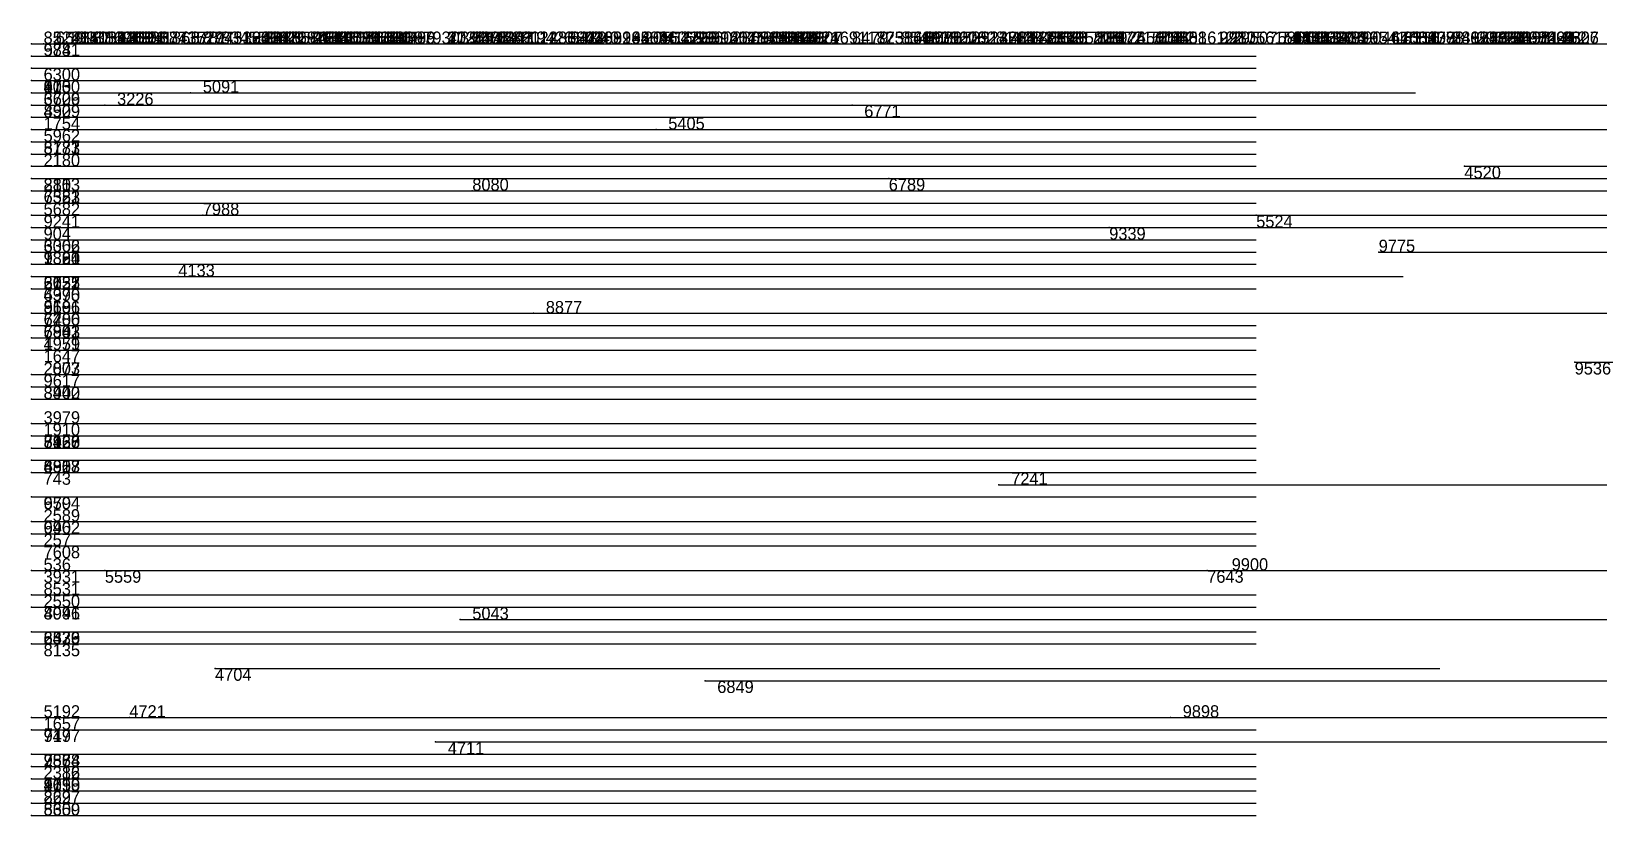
# Model space of a CAD drawing. Extents: x 0 to 1.1, y 0 to 1.
# Drawn here: x 0 to 0.128, y 0.937 to 1.001 of the extents above; entities that cross this region are included whole.
import ezdxf

# ---------------------------------------------------------------- set-up
doc = ezdxf.new("R2010")
doc.units = 0
for name, color, linetype in [('Normals', 1, 'CONTINUOUS'), ('Source_points', 5, 'CONTINUOUS'), ('Text', 3, 'CONTINUOUS')]:
    doc.layers.add(name, color=color, linetype=linetype)

msp = doc.modelspace()

# ---------------------------------------------------------------- linework, layer by layer
at = {"layer": 'Normals', "color": 1}
for p, q in [((0, 1, 0.449), (0.1, 1, 0.449)), ((0, 1, 0.307), (0.1, 1, 0.307)), ((0.001, 1, 0.156), (0.101, 1, 0.156)), ((0.002, 1, 0.71), (0.102, 1, 0.71)), ((0.002, 1, 0.208), (0.102, 1, 0.208)), ((0.004, 1, 0.858), (0.104, 1, 0.858)), ((0.004, 1, 0.057), (0.104, 1, 0.057)), ((0.005, 1, 0.025), (0.105, 1, 0.025)), ((0.005, 1, 0.964), (0.105, 1, 0.964)), ((0.006, 1, 0.867), (0.106, 1, 0.867)), ((0.006, 1, 0.435), (0.106, 1, 0.435)), ((0.007, 1, 0.562), (0.107, 1, 0.562)), ((0.007, 1, 0.449), (0.108, 1, 0.449)), ((0.007, 1, 0.238), (0.107, 1, 0.238)), ((0.007, 1, 0.729), (0.107, 1, 0.729)), ((0.008, 1, 0.125), (0.108, 1, 0.125)), ((0.008, 1, 0.839), (0.108, 1, 0.839)), ((0.009, 1, 0.402), (0.109, 1, 0.402)), ((0.009, 1, 0.37), (0.11, 1, 0.37)), ((0.009, 1, 0.592), (0.109, 1, 0.592)), ((0.011, 1, 0.003), (0.111, 1, 0.003)), ((0.011, 1, 0.952), (0.111, 1, 0.952)), ((0.013, 1, 0.169), (0.113, 1, 0.169)), ((0.013, 1, 0.944), (0.113, 1, 0.944)), ((0.014, 1, 0.327), (0.114, 1, 0.327)), ((0.014, 1, 0.465), (0.114, 1, 0.465)), ((0.015, 1, 0.9), (0.115, 1, 0.9)), ((0.017, 1, 0.077), (0.117, 1, 0.077)), ((0.017, 1, 0.163), (0.117, 1, 0.163)), ((0.017, 1, 0.63), (0.117, 1, 0.63)), ((0.017, 1, 0.886), (0.117, 1, 0.886)), ((0.018, 1, 0.859), (0.119, 1, 0.859)), ((0.018, 1, 0.431), (0.118, 1, 0.431)), ((0.018, 1, 0.932), (0.118, 1, 0.932)), ((0.019, 1, 0.884), (0.119, 1, 0.884)), ((0.019, 1, 0.792), (0.119, 1, 0.792)), ((0.019, 1, 0.651), (0.119, 1, 0.651)), ((0.019, 1, 0.771), (0.119, 1, 0.771)), ((0.02, 1, 0.405), (0.12, 1, 0.405)), ((0.02, 1, 0.164), (0.12, 1, 0.164)), ((0.022, 1, 0.692), (0.122, 1, 0.692)), ((0.022, 1, 0.302), (0.122, 1, 0.302)), ((0.023, 1, 0.606), (0.123, 1, 0.606)), ((0.023, 1, 0.904), (0.123, 1, 0.904)), ((0.023, 1, 0.219), (0.123, 1, 0.219)), ((0.023, 1, 0.613), (0.123, 1, 0.613)), ((0.024, 1, 0.854), (0.124, 1, 0.854)), ((0.024, 1, 0.338), (0.124, 1, 0.338)), ((0.024, 1, 0.416), (0.123, 1, 0.416)), ((0.025, 1, 0.419), (0.125, 1, 0.419)), ((0.026, 1, 0.508), (0.126, 1, 0.508)), ((0.026, 1, 0.417), (0.126, 1, 0.417)), ((0.026, 1, 0.714), (0.126, 1, 0.714)), ((0.027, 1, 0.656), (0.127, 1, 0.656)), ((0.027, 1, 0.618), (0.127, 1, 0.618)), ((0.027, 1, 0.46), (0.127, 1, 0.46)), ((0.027, 1, 0.633), (0.127, 1, 0.633)), ((0.027, 1, 0.565), (0.127, 1, 0.565)), ((0.028, 1, 0.231), (0.128, 1, 0.231)), ((0.028, 1, 0.843), (0.128, 1, 0.843)), ((0.029, 1, 0.389), (0.129, 1, 0.389)), ((0.029, 1, 0.702), (0.129, 1, 0.702)), ((0.029, 1, 0.077), (0.129, 1, 0.077)), ((0.029, 1, 0.791), (0.129, 1, 0.791)), ((0.031, 1, 0.203), (0.131, 1, 0.203)), ((0.033, 1, 0.157), (0.133, 1, 0.157)), ((0.033, 1, 0.349), (0.133, 1, 0.349)), ((0.034, 1, 0.161), (0.134, 1, 0.161)), ((0.034, 1, 0.676), (0.134, 1, 0.676)), ((0.035, 1, 0.885), (0.135, 1, 0.885)), ((0.036, 1, 0.573), (0.136, 1, 0.573)), ((0.036, 1, 0.595), (0.136, 1, 0.595)), ((0.036, 1, 0.248), (0.136, 1, 0.248)), ((0.036, 1, 0.948), (0.137, 1, 0.948)), ((0.037, 1, 0.241), (0.137, 1, 0.241)), ((0.038, 1, 0.749), (0.138, 1, 0.749)), ((0.038, 1, 0.576), (0.138, 1, 0.576)), ((0.038, 1, 0.286), (0.138, 1, 0.286)), ((0.039, 1, 0.246), (0.139, 1, 0.246)), ((0.04, 1, 0.223), (0.14, 1, 0.223)), ((0.042, 1, 0.071), (0.142, 1, 0.071)), ((0.042, 1, 0.383), (0.142, 1, 0.383)), ((0.042, 1, 0.779), (0.142, 1, 0.779)), ((0.043, 1, 0.13), (0.143, 1, 0.13)), ((0.043, 1, 0.494), (0.144, 1, 0.494)), ((0.044, 1, 0.564), (0.144, 1, 0.564)), ((0.045, 1, 0.178), (0.145, 1, 0.178)), ((0.045, 1, 0.529), (0.145, 1, 0.529)), ((0.045, 1, 0.713), (0.145, 1, 0.713)), ((0.045, 1, 0.335), (0.145, 1, 0.335)), ((0.048, 1, 0.517), (0.148, 1, 0.517)), ((0.048, 1, 0.888), (0.148, 1, 0.888)), ((0.049, 1, 0.933), (0.149, 1, 0.933)), ((0.049, 1, 0.857), (0.149, 1, 0.857)), ((0.049, 1, 0.954), (0.149, 1, 0.954)), ((0.05, 1, 0.62), (0.15, 1, 0.62)), ((0.051, 1, 0.095), (0.151, 1, 0.095)), ((0.052, 1, 0.794), (0.152, 1, 0.794)), ((0.052, 1, 0.371), (0.152, 1, 0.371)), ((0.053, 1, 0.515), (0.153, 1, 0.515)), ((0.054, 1, 0.732), (0.154, 1, 0.732)), ((0.055, 1, 0.939), (0.155, 1, 0.939)), ((0.056, 1, 0.501), (0.156, 1, 0.501)), ((0.056, 1, 0.408), (0.156, 1, 0.408)), ((0.057, 1, 0.514), (0.157, 1, 0.514)), ((0.058, 1, 0.817), (0.158, 1, 0.817)), ((0.058, 1, 0.976), (0.158, 1, 0.976)), ((0.059, 1, 0.523), (0.159, 1, 0.523)), ((0.059, 1, 0.529), (0.159, 1, 0.529)), ((0.06, 1, 0.528), (0.16, 1, 0.528)), ((0.06, 1, 0.496), (0.16, 1, 0.496)), ((0.06, 1, 0.705), (0.16, 1, 0.705)), ((0.061, 1, 0.204), (0.162, 1, 0.204)), ((0.061, 1, 0.34), (0.161, 1, 0.34)), ((0.061, 1, 0.701), (0.161, 1, 0.701)), ((0.061, 1, 0.362), (0.161, 1, 0.362)), ((0.062, 1, 0.108), (0.162, 1, 0.108)), ((0.063, 1, 0.518), (0.163, 1, 0.518)), ((0.063, 1, 0.037), (0.163, 1, 0.037)), ((0.064, 1, 0.601), (0.164, 1, 0.601)), ((0.065, 1, 0.377), (0.165, 1, 0.377)), ((0.066, 1, 0.876), (0.166, 1, 0.876)), ((0.068, 1, 0.64), (0.168, 1, 0.64)), ((0.069, 1, 0.315), (0.169, 1, 0.315)), ((0.071, 1, 0.05), (0.171, 1, 0.05)), ((0.071, 1, 0.101), (0.171, 1, 0.101)), ((0.071, 1, 0.014), (0.171, 1, 0.014)), ((0.072, 1, 0.815), (0.172, 1, 0.815)), ((0.072, 1, 0.482), (0.172, 1, 0.482)), ((0.072, 1, 0.143), (0.172, 1, 0.143)), ((0.073, 1, 0.84), (0.173, 1, 0.84)), ((0.073, 1, 0.784), (0.173, 1, 0.784)), ((0.073, 1, 0.052), (0.173, 1, 0.052)), ((0.074, 1, 0.6), (0.174, 1, 0.6)), ((0.074, 1, 0.318), (0.174, 1, 0.318)), ((0.075, 1, 0.658), (0.175, 1, 0.658)), ((0.075, 1, 0.438), (0.175, 1, 0.438)), ((0.076, 1, 0.487), (0.176, 1, 0.487)), ((0.077, 1, 0.072), (0.177, 1, 0.072)), ((0.078, 1, 0.327), (0.178, 1, 0.327)), ((0.078, 1, 0.664), (0.178, 1, 0.664)), ((0.079, 1, 0.976), (0.179, 1, 0.976)), ((0.08, 1, 0.629), (0.18, 1, 0.629)), ((0.081, 1, 0.531), (0.181, 1, 0.531)), ((0.081, 1, 0.459), (0.181, 1, 0.459)), ((0.082, 1, 0.767), (0.182, 1, 0.767)), ((0.082, 1, 0.944), (0.182, 1, 0.944)), ((0.083, 1, 0.945), (0.183, 1, 0.945)), ((0.083, 1, 0.62), (0.183, 1, 0.62)), ((0.083, 1, 0.567), (0.183, 1, 0.567)), ((0.083, 1, 0.746), (0.183, 1, 0.746)), ((0.083, 1, 0.875), (0.183, 1, 0.875)), ((0.084, 1, 0.975), (0.184, 1, 0.975)), ((0.085, 1, 0.868), (0.185, 1, 0.868)), ((0.086, 1, 0.237), (0.186, 1, 0.237)), ((0.087, 1, 0.254), (0.187, 1, 0.254)), ((0.087, 1, 0.508), (0.187, 1, 0.508)), ((0.087, 1, 0.319), (0.187, 1, 0.319)), ((0.087, 1, 0.361), (0.187, 1, 0.361)), ((0.087, 1, 0.762), (0.187, 1, 0.762)), ((0.089, 1, 0.732), (0.19, 1, 0.732)), ((0.09, 1, 0.333), (0.19, 1, 0.333)), ((0.091, 1, 0.44), (0.191, 1, 0.44)), ((0.091, 1, 0.205), (0.191, 1, 0.205)), ((0.092, 1, 0.7), (0.192, 1, 0.7)), ((0.092, 1, 0.594), (0.192, 1, 0.594)), ((0.092, 1, 0.064), (0.192, 1, 0.064)), ((0.093, 1, 0.388), (0.193, 1, 0.388)), ((0.093, 1, 0.175), (0.193, 1, 0.175)), ((0.095, 1, 0.138), (0.195, 1, 0.138)), ((0.097, 1, 0.947), (0.197, 1, 0.947)), ((0.097, 1, 0.585), (0.197, 1, 0.585)), ((0.097, 1, 0.498), (0.197, 1, 0.498)), ((0.099, 1, 0.155), (0.199, 1, 0.155)), ((0.1, 1, 0.952), (0.2, 1, 0.952)), ((0.101, 1, 0.788), (0.201, 1, 0.788)), ((0.102, 1, 0.1), (0.202, 1, 0.1)), ((0.102, 1, 0.845), (0.202, 1, 0.845)), ((0.103, 1, 0.571), (0.203, 1, 0.571)), ((0.103, 1, 0.641), (0.203, 1, 0.641)), ((0.103, 1, 0.414), (0.203, 1, 0.414)), ((0.104, 1, 0.35), (0.205, 1, 0.35)), ((0.104, 1, 0.057), (0.204, 1, 0.057)), ((0.105, 1, 0.89), (0.206, 1, 0.89)), ((0.105, 1, 0.189), (0.205, 1, 0.189)), ((0.105, 1, 0.155), (0.205, 1, 0.155)), ((0.106, 1, 0.471), (0.206, 1, 0.471)), ((0.106, 1, 0.458), (0.207, 1, 0.458)), ((0.107, 1, 0.462), (0.207, 1, 0.462)), ((0.108, 1, 0.777), (0.208, 1, 0.777)), ((0.109, 1, 0.32), (0.209, 1, 0.32)), ((0.11, 1, 0.83), (0.21, 1, 0.83)), ((0.11, 1, 0.65), (0.21, 1, 0.65)), ((0.111, 1, 0.37), (0.211, 1, 0.37)), ((0.111, 1, 0.972), (0.211, 1, 0.972)), ((0.112, 1, 0.357), (0.212, 1, 0.357)), ((0.113, 1, 0.86), (0.213, 1, 0.86)), ((0.114, 1, 0.161), (0.214, 1, 0.161)), ((0.114, 1, 0.494), (0.214, 1, 0.494)), ((0.114, 1, 0.561), (0.214, 1, 0.561)), ((0.115, 1, 0.047), (0.215, 1, 0.047)), ((0.116, 1, 0.736), (0.216, 1, 0.736)), ((0.116, 1, 0.202), (0.216, 1, 0.202)), ((0.116, 1, 0.027), (0.216, 1, 0.027)), ((0.117, 1, 0.108), (0.217, 1, 0.108)), ((0.118, 1, 0.8), (0.218, 1, 0.8)), ((0.118, 1, 0.511), (0.218, 1, 0.511)), ((0.118, 1, 0.433), (0.218, 1, 0.433)), ((0.118, 1, 0.819), (0.218, 1, 0.819)), ((0.119, 1, 0.843), (0.219, 1, 0.843)), ((0.119, 1, 0.531), (0.219, 1, 0.531)), ((0.119, 1, 0.023), (0.219, 1, 0.023)), ((0.12, 1, 0.939), (0.22, 1, 0.939)), ((0.12, 1, 0.976), (0.22, 1, 0.976)), ((0.12, 1, 0.699), (0.22, 1, 0.699)), ((0.121, 1, 0.549), (0.221, 1, 0.549)), ((0.122, 1, 0.994), (0.222, 1, 0.994)), ((0.123, 1, 0.267), (0.223, 1, 0.267)), ((0.123, 1, 0.325), (0.223, 1, 0.325)), ((0.124, 1, 0.788), (0.224, 1, 0.788)), ((0.124, 1, 0.915), (0.224, 1, 0.915)), ((0.124, 1, 0.326), (0.224, 1, 0.326)), ((0.125, 1, 0.283), (0.225, 1, 0.283)), ((0.127, 1, 0.982), (0.227, 1, 0.982)), ((0, 0.999, 0.412), (0.1, 0.999, 0.412)), ((0, 0.998, 0.742), (0.1, 0.998, 0.742)), ((0, 0.997, 0.54), (0.1, 0.997, 0.54)), ((0, 0.997, 0.108), (0.1, 0.997, 0.108)), ((0, 0.997, 0.53), (0.1, 0.997, 0.53)), ((0, 0.997, 0.174), (0.1, 0.997, 0.174)), ((0, 0.997, 0.38), (0.1, 0.997, 0.38)), ((0, 0.996, 0.232), (0.1, 0.996, 0.232)), ((0.013, 0.996), (0.113, 0.996)), ((0, 0.995, 0.332), (0.1, 0.995, 0.332)), ((0, 0.995, 0.399), (0.1, 0.995, 0.399)), ((0.006, 0.995, 1), (0.106, 0.995, 1)), ((0.067, 0.995, 1), (0.167, 0.995, 1)), ((0, 0.994, 0.114), (0.1, 0.994, 0.114)), ((0, 0.993, 0.865), (0.1, 0.993, 0.865)), ((0, 0.993, 0.614), (0.1, 0.993, 0.614)), ((0.051, 0.993, 1), (0.151, 0.993, 1)), ((0, 0.992, 0.609), (0.1, 0.992, 0.609)), ((0, 0.992, 0.015), (0.1, 0.992, 0.015)), ((0, 0.991, 0.903), (0.1, 0.991, 0.903)), ((0, 0.99, 0.771), (0.1, 0.99, 0.771)), ((0.117, 0.99), (0.217, 0.99)), ((0, 0.989, 0.466), (0.1, 0.989, 0.466)), ((0, 0.989, 0.2), (0.1, 0.989, 0.2)), ((0, 0.989, 0.877), (0.1, 0.989, 0.877)), ((0, 0.988, 0.23), (0.1, 0.988, 0.23)), ((0, 0.988, 0.51), (0.1, 0.988, 0.51)), ((0.036, 0.988), (0.136, 0.988)), ((0.07, 0.989), (0.17, 0.989)), ((0, 0.987, 0.33), (0.1, 0.987, 0.33)), ((0, 0.987, 0.435), (0.1, 0.987, 0.435)), ((0, 0.986, 0.209), (0.1, 0.986, 0.209)), ((0, 0.986, 0.232), (0.1, 0.986, 0.232)), ((0.014, 0.986), (0.114, 0.986)), ((0.1, 0.986), (0.2, 0.986)), ((0, 0.985, 0.825), (0.1, 0.985, 0.825)), ((0, 0.984, 0.149), (0.1, 0.984, 0.149)), ((0.088, 0.985), (0.188, 0.985)), ((0, 0.983, 0.522), (0.1, 0.983, 0.522)), ((0, 0.983, 0.474), (0.1, 0.983, 0.474)), ((0.11, 0.983, 1), (0.21, 0.983, 1)), ((0, 0.982, 0.368), (0.1, 0.982, 0.368)), ((0, 0.982, 0.399), (0.1, 0.982, 0.399)), ((0, 0.982, 0.204), (0.1, 0.982, 0.204)), ((0, 0.981, 0.052), (0.1, 0.981, 0.052)), ((0, 0.981, 0.221), (0.1, 0.981, 0.221)), ((0, 0.981, 0.866), (0.1, 0.981, 0.866)), ((0, 0.981, 0.517), (0.1, 0.981, 0.517)), ((0.012, 0.981), (0.112, 0.981)), ((0, 0.98, 0.984), (0.1, 0.98, 0.984)), ((0, 0.98, 0.86), (0.1, 0.98, 0.86)), ((0, 0.98, 0.911), (0.1, 0.98, 0.911)), ((0, 0.98, 0.534), (0.1, 0.98, 0.534)), ((0, 0.978, 0.855), (0.1, 0.978, 0.855)), ((0, 0.978, 0.104), (0.1, 0.978, 0.104)), ((0, 0.978, 0.112), (0.1, 0.978, 0.112)), ((0.041, 0.978, 1), (0.141, 0.978, 1)), ((0, 0.977, 0.056), (0.1, 0.977, 0.056)), ((0, 0.977, 0.932), (0.1, 0.977, 0.932)), ((0, 0.977, 0.585), (0.1, 0.977, 0.585)), ((0, 0.977, 0.028), (0.1, 0.977, 0.028)), ((0, 0.977, 0.868), (0.1, 0.977, 0.868)), ((0, 0.976, 0.209), (0.1, 0.976, 0.209)), ((0, 0.976, 0.802), (0.1, 0.976, 0.802)), ((0, 0.976, 0.526), (0.1, 0.976, 0.526)), ((0, 0.975, 0.311), (0.1, 0.975, 0.311)), ((0.126, 0.974), (0.226, 0.974)), ((0, 0.973, 0.366), (0.1, 0.973, 0.366)), ((0, 0.973, 0.699), (0.1, 0.973, 0.699)), ((0, 0.972, 0.192), (0.1, 0.972, 0.192)), ((0, 0.972, 0.187), (0.1, 0.972, 0.187)), ((0, 0.971, 0.477), (0.1, 0.971, 0.477)), ((0, 0.969, 0.8), (0.1, 0.969, 0.8)), ((0, 0.969, 0.501), (0.1, 0.969, 0.501)), ((0, 0.968, 0.755), (0.1, 0.968, 0.755)), ((0, 0.967, 0.843), (0.1, 0.967, 0.843)), ((0, 0.967, 0.321), (0.1, 0.967, 0.321)), ((0, 0.967, 0.885), (0.1, 0.967, 0.885)), ((0, 0.966, 0.82), (0.1, 0.966, 0.82)), ((0, 0.965, 0.504), (0.1, 0.965, 0.504)), ((0, 0.965, 0.857), (0.1, 0.965, 0.857)), ((0, 0.965, 0.743), (0.1, 0.965, 0.743)), ((0, 0.965, 0.312), (0.1, 0.965, 0.312)), ((0.079, 0.964, 1), (0.179, 0.964, 1)), ((0, 0.963, 0.158), (0.1, 0.963, 0.158)), ((0, 0.963, 0.125), (0.1, 0.963, 0.125)), ((0, 0.961, 0.391), (0.1, 0.961, 0.391)), ((0, 0.961, 0.997), (0.1, 0.961, 0.997)), ((0, 0.96, 0.397), (0.1, 0.96, 0.397)), ((0, 0.96, 0.825), (0.1, 0.96, 0.825)), ((0, 0.959, 0.447), (0.1, 0.959, 0.447)), ((0, 0.957, 0.011), (0.1, 0.957, 0.011)), ((0, 0.957, 0.999), (0.1, 0.957, 0.999)), ((0.006, 0.957, 1), (0.106, 0.957, 1)), ((0.096, 0.957), (0.196, 0.957)), ((0.098, 0.957, 1), (0.198, 0.957, 1)), ((0, 0.955, 0.549), (0.1, 0.955, 0.549)), ((0, 0.955, 0.857), (0.1, 0.955, 0.857)), ((0, 0.954, 0.092), (0.1, 0.954, 0.092)), ((0, 0.954, 0.836), (0.1, 0.954, 0.836)), ((0.035, 0.953, 1), (0.135, 0.953, 1)), ((0, 0.952, 0.779), (0.1, 0.952, 0.779)), ((0, 0.952, 0.853), (0.1, 0.952, 0.853)), ((0, 0.952, 0.957), (0.1, 0.952, 0.957)), ((0, 0.951, 0.371), (0.1, 0.951, 0.371)), ((0, 0.951, 0.691), (0.1, 0.951, 0.691)), ((0.015, 0.949), (0.115, 0.949)), ((0.055, 0.948, 1), (0.155, 0.948, 1)), ((0, 0.945, 0.663), (0.1, 0.945, 0.663)), ((0, 0.945, 0.241), (0.1, 0.945, 0.241)), ((0.008, 0.945, 1), (0.108, 0.945, 1)), ((0.093, 0.945, 1), (0.193, 0.945, 1)), ((0, 0.944, 0.979), (0.1, 0.944, 0.979)), ((0, 0.944, 0.486), (0.1, 0.944, 0.486)), ((0, 0.942, 0.204), (0.1, 0.942, 0.204)), ((0, 0.942, 0.156), (0.1, 0.942, 0.156)), ((0.033, 0.943), (0.133, 0.943)), ((0, 0.941, 0.192), (0.1, 0.941, 0.192)), ((0, 0.941, 0.287), (0.1, 0.941, 0.287)), ((0, 0.94, 0.318), (0.1, 0.94, 0.318)), ((0, 0.94, 0.415), (0.1, 0.94, 0.415)), ((0, 0.94, 0.851), (0.1, 0.94, 0.851)), ((0, 0.94, 0.736), (0.1, 0.94, 0.736)), ((0, 0.939, 0.128), (0.1, 0.939, 0.128)), ((0, 0.938, 0.691), (0.1, 0.938, 0.691)), ((0, 0.938, 0.345), (0.1, 0.938, 0.345)), ((0, 0.937, 0.461), (0.1, 0.937, 0.461)), ((0, 0.937, 0.487), (0.1, 0.937, 0.487))]:
    msp.add_line(p, q, dxfattribs=at)
at = {"layer": 'Source_points', "color": 5}
for p in [(0, 1, 0.449), (0, 1, 0.307), (0.001, 1, 0.156), (0.002, 1, 0.71), (0.002, 1, 0.208), (0.004, 1, 0.858), (0.004, 1, 0.057), (0.005, 1, 0.025), (0.005, 1, 0.964), (0.006, 1, 0.867), (0.006, 1, 0.435), (0.007, 1, 0.562), (0.007, 1, 0.449), (0.007, 1, 0.238), (0.007, 1, 0.729), (0.008, 1, 0.125), (0.008, 1, 0.839), (0.009, 1, 0.402), (0.009, 1, 0.37), (0.009, 1, 0.592), (0.011, 1, 0.003), (0.011, 1, 0.952), (0.013, 1, 0.169), (0.013, 1, 0.944), (0.014, 1, 0.327), (0.014, 1, 0.465), (0.015, 1, 0.9), (0.017, 1, 0.077), (0.017, 1, 0.163), (0.017, 1, 0.63), (0.017, 1, 0.886), (0.018, 1, 0.859), (0.018, 1, 0.431), (0.018, 1, 0.932), (0.019, 1, 0.884), (0.019, 1, 0.792), (0.019, 1, 0.651), (0.019, 1, 0.771), (0.02, 1, 0.405), (0.02, 1, 0.164), (0.022, 1, 0.692), (0.022, 1, 0.302), (0.023, 1, 0.606), (0.023, 1, 0.904), (0.023, 1, 0.219), (0.023, 1, 0.613), (0.024, 1, 0.854), (0.024, 1, 0.338), (0.024, 1, 0.416), (0.025, 1, 0.419), (0.026, 1, 0.508), (0.026, 1, 0.417), (0.026, 1, 0.714), (0.027, 1, 0.656), (0.027, 1, 0.618), (0.027, 1, 0.46), (0.027, 1, 0.633), (0.027, 1, 0.565), (0.028, 1, 0.231), (0.028, 1, 0.843), (0.029, 1, 0.389), (0.029, 1, 0.702), (0.029, 1, 0.077), (0.029, 1, 0.791), (0.031, 1, 0.203), (0.033, 1, 0.157), (0.033, 1, 0.349), (0.034, 1, 0.161), (0.034, 1, 0.676), (0.035, 1, 0.885), (0.036, 1, 0.573), (0.036, 1, 0.595), (0.036, 1, 0.248), (0.036, 1, 0.948), (0.037, 1, 0.241), (0.038, 1, 0.749), (0.038, 1, 0.576), (0.038, 1, 0.286), (0.039, 1, 0.246), (0.04, 1, 0.223), (0.042, 1, 0.071), (0.042, 1, 0.383), (0.042, 1, 0.779), (0.043, 1, 0.13), (0.043, 1, 0.494), (0.044, 1, 0.564), (0.045, 1, 0.178), (0.045, 1, 0.529), (0.045, 1, 0.713), (0.045, 1, 0.335), (0.048, 1, 0.517), (0.048, 1, 0.888), (0.049, 1, 0.933), (0.049, 1, 0.857), (0.049, 1, 0.954), (0.05, 1, 0.62), (0.051, 1, 0.095), (0.052, 1, 0.794), (0.052, 1, 0.371), (0.053, 1, 0.515), (0.054, 1, 0.732), (0.055, 1, 0.939), (0.056, 1, 0.501), (0.056, 1, 0.408), (0.057, 1, 0.514), (0.058, 1, 0.817), (0.058, 1, 0.976), (0.059, 1, 0.523), (0.059, 1, 0.529), (0.06, 1, 0.528), (0.06, 1, 0.496), (0.06, 1, 0.705), (0.061, 1, 0.204), (0.061, 1, 0.34), (0.061, 1, 0.701), (0.061, 1, 0.362), (0.062, 1, 0.108), (0.063, 1, 0.518), (0.063, 1, 0.037), (0.064, 1, 0.601), (0.065, 1, 0.377), (0.066, 1, 0.876), (0.068, 1, 0.64), (0.069, 1, 0.315), (0.071, 1, 0.05), (0.071, 1, 0.101), (0.071, 1, 0.014), (0.072, 1, 0.815), (0.072, 1, 0.482), (0.072, 1, 0.143), (0.073, 1, 0.84), (0.073, 1, 0.784), (0.073, 1, 0.052), (0.074, 1, 0.6), (0.074, 1, 0.318), (0.075, 1, 0.658), (0.075, 1, 0.438), (0.076, 1, 0.487), (0.077, 1, 0.072), (0.078, 1, 0.327), (0.078, 1, 0.664), (0.079, 1, 0.976), (0.08, 1, 0.629), (0.081, 1, 0.531), (0.081, 1, 0.459), (0.082, 1, 0.767), (0.082, 1, 0.944), (0.083, 1, 0.945), (0.083, 1, 0.62), (0.083, 1, 0.567), (0.083, 1, 0.746), (0.083, 1, 0.875), (0.084, 1, 0.975), (0.085, 1, 0.868), (0.086, 1, 0.237), (0.087, 1, 0.254), (0.087, 1, 0.508), (0.087, 1, 0.319), (0.087, 1, 0.361), (0.087, 1, 0.762), (0.089, 1, 0.732), (0.09, 1, 0.333), (0.091, 1, 0.44), (0.091, 1, 0.205), (0.092, 1, 0.7), (0.092, 1, 0.594), (0.092, 1, 0.064), (0.093, 1, 0.388), (0.093, 1, 0.175), (0.095, 1, 0.138), (0.097, 1, 0.947), (0.097, 1, 0.585), (0.097, 1, 0.498), (0.099, 1, 0.155), (0.1, 1, 0.952), (0.101, 1, 0.788), (0.102, 1, 0.1), (0.102, 1, 0.845), (0.103, 1, 0.571), (0.103, 1, 0.641), (0.103, 1, 0.414), (0.104, 1, 0.35), (0.104, 1, 0.057), (0.105, 1, 0.89), (0.105, 1, 0.189), (0.105, 1, 0.155), (0.106, 1, 0.471), (0.106, 1, 0.458), (0.107, 1, 0.462), (0.108, 1, 0.777), (0.109, 1, 0.32), (0.11, 1, 0.83), (0.11, 1, 0.65), (0.111, 1, 0.37), (0.111, 1, 0.972), (0.112, 1, 0.357), (0.113, 1, 0.86), (0.114, 1, 0.161), (0.114, 1, 0.494), (0.114, 1, 0.561), (0.115, 1, 0.047), (0.116, 1, 0.736), (0.116, 1, 0.202), (0.116, 1, 0.027), (0.117, 1, 0.108), (0.118, 1, 0.8), (0.118, 1, 0.511), (0.118, 1, 0.433), (0.118, 1, 0.819), (0.119, 1, 0.843), (0.119, 1, 0.531), (0.119, 1, 0.023), (0.12, 1, 0.939), (0.12, 1, 0.976), (0.12, 1, 0.699), (0.121, 1, 0.549), (0.122, 1, 0.994), (0.123, 1, 0.267), (0.123, 1, 0.325), (0.124, 1, 0.788), (0.124, 1, 0.915), (0.124, 1, 0.326), (0.125, 1, 0.283), (0.127, 1, 0.982), (0, 0.999, 0.412), (0, 0.998, 0.742), (0, 0.997, 0.54), (0, 0.997, 0.108), (0, 0.997, 0.53), (0, 0.997, 0.174), (0, 0.997, 0.38), (0, 0.996, 0.232), (0.013, 0.996), (0, 0.995, 0.332), (0, 0.995, 0.399), (0.006, 0.995, 1), (0.067, 0.995, 1), (0, 0.994, 0.114), (0, 0.993, 0.865), (0, 0.993, 0.614), (0.051, 0.993, 1), (0, 0.992, 0.609), (0, 0.992, 0.015), (0, 0.991, 0.903), (0, 0.99, 0.771), (0.117, 0.99), (0, 0.989, 0.466), (0, 0.989, 0.2), (0, 0.989, 0.877), (0, 0.988, 0.23), (0, 0.988, 0.51), (0.036, 0.988), (0.07, 0.989), (0, 0.987, 0.33), (0, 0.987, 0.435), (0, 0.986, 0.209), (0, 0.986, 0.232), (0.014, 0.986), (0.1, 0.986), (0, 0.985, 0.825), (0, 0.984, 0.149), (0.088, 0.985), (0, 0.983, 0.522), (0, 0.983, 0.474), (0.11, 0.983, 1), (0, 0.982, 0.368), (0, 0.982, 0.399), (0, 0.982, 0.204), (0, 0.981, 0.052), (0, 0.981, 0.221), (0, 0.981, 0.866), (0, 0.981, 0.517), (0.012, 0.981), (0, 0.98, 0.984), (0, 0.98, 0.86), (0, 0.98, 0.911), (0, 0.98, 0.534), (0, 0.978, 0.855), (0, 0.978, 0.104), (0, 0.978, 0.112), (0.041, 0.978, 1), (0, 0.977, 0.056), (0, 0.977, 0.932), (0, 0.977, 0.585), (0, 0.977, 0.028), (0, 0.977, 0.868), (0, 0.976, 0.209), (0, 0.976, 0.802), (0, 0.976, 0.526), (0, 0.975, 0.311), (0.126, 0.974), (0, 0.973, 0.366), (0, 0.973, 0.699), (0, 0.972, 0.192), (0, 0.972, 0.187), (0, 0.971, 0.477), (0, 0.969, 0.8), (0, 0.969, 0.501), (0, 0.968, 0.755), (0, 0.967, 0.843), (0, 0.967, 0.321), (0, 0.967, 0.885), (0, 0.966, 0.82), (0, 0.965, 0.504), (0, 0.965, 0.857), (0, 0.965, 0.743), (0, 0.965, 0.312), (0.079, 0.964, 1), (0, 0.963, 0.158), (0, 0.963, 0.125), (0, 0.961, 0.391), (0, 0.961, 0.997), (0, 0.96, 0.397), (0, 0.96, 0.825), (0, 0.959, 0.447), (0, 0.957, 0.011), (0, 0.957, 0.999), (0.006, 0.957, 1), (0.096, 0.957), (0.098, 0.957, 1), (0, 0.955, 0.549), (0, 0.955, 0.857), (0, 0.954, 0.092), (0, 0.954, 0.836), (0.035, 0.953, 1), (0, 0.952, 0.779), (0, 0.952, 0.853), (0, 0.952, 0.957), (0, 0.951, 0.371), (0, 0.951, 0.691), (0.015, 0.949), (0.055, 0.948, 1), (0, 0.945, 0.663), (0, 0.945, 0.241), (0.008, 0.945, 1), (0.093, 0.945, 1), (0, 0.944, 0.979), (0, 0.944, 0.486), (0, 0.942, 0.204), (0, 0.942, 0.156), (0.033, 0.943), (0, 0.941, 0.192), (0, 0.941, 0.287), (0, 0.94, 0.318), (0, 0.94, 0.415), (0, 0.94, 0.851), (0, 0.94, 0.736), (0, 0.939, 0.128), (0, 0.938, 0.691), (0, 0.938, 0.345), (0, 0.937, 0.461), (0, 0.937, 0.487)]:
    msp.add_point(p, dxfattribs=at)

# ---------------------------------------------------------------- texts
at = {"layer": 'Text', "color": 3}
for s, p in [('3524', (0.001, 1, 0.156)), ('8222', (0.001, 1, 0.449)), ('6591', (0.002, 1, 0.208)), ('1993', (0.003, 1, 0.71)), ('8503', (0.004, 1, 0.057)), ('1415', (0.004, 1, 0.858)), ('87', (0.005, 1, 0.025)), ('8676', (0.006, 1, 0.964)), ('1190', (0.006, 1, 0.867)), ('4250', (0.007, 1, 0.435)), ('9309', (0.007, 1, 0.238)), ('1161', (0.007, 1, 0.562)), ('4162', (0.008, 1, 0.125)), ('9808', (0.008, 1, 0.729)), ('1878', (0.008, 1, 0.449)), ('3838', (0.009, 1, 0.402)), ('5067', (0.009, 1, 0.839)), ('9357', (0.009, 1, 0.592)), ('4136', (0.01, 1, 0.37)), ('4377', (0.012, 1, 0.003)), ('7152', (0.012, 1, 0.952)), ('5787', (0.013, 1, 0.169)), ('8781', (0.013, 1, 0.944)), ('8783', (0.014, 1, 0.465)), ('9751', (0.015, 1, 0.9)), ('7433', (0.015, 1, 0.327)), ('4559', (0.017, 1, 0.63)), ('356', (0.018, 1, 0.077)), ('8038', (0.018, 1, 0.886)), ('9411', (0.018, 1, 0.932)), ('2604', (0.018, 1, 0.163)), ('6400', (0.018, 1, 0.431)), ('8883', (0.019, 1, 0.651)), ('8926', (0.019, 1, 0.771)), ('2518', (0.019, 1, 0.859)), ('1428', (0.019, 1, 0.792)), ('120', (0.02, 1, 0.884)), ('2697', (0.021, 1, 0.405)), ('7281', (0.021, 1, 0.164)), ('5343', (0.022, 1, 0.692)), ('5800', (0.022, 1, 0.302)), ('4633', (0.023, 1, 0.219)), ('2144', (0.023, 1, 0.606)), ('3200', (0.024, 1, 0.854)), ('9885', (0.024, 1, 0.613)), ('2700', (0.024, 1, 0.904)), ('6447', (0.024, 1, 0.416)), ('5113', (0.025, 1, 0.338)), ('2307', (0.025, 1, 0.419)), ('6535', (0.026, 1, 0.417)), ('8223', (0.027, 1, 0.714)), ('9658', (0.027, 1, 0.565)), ('7302', (0.027, 1, 0.633)), ('1450', (0.027, 1, 0.508)), ('5601', (0.028, 1, 0.618)), ('6131', (0.028, 1, 0.46)), ('1520', (0.028, 1, 0.656)), ('4439', (0.029, 1, 0.231)), ('4938', (0.029, 1, 0.843)), ('731', (0.029, 1, 0.389)), ('6569', (0.029, 1, 0.791)), ('4796', (0.03, 1, 0.702)), ('5489', (0.03, 1, 0.077)), ('7930', (0.032, 1, 0.203)), ('4026', (0.034, 1, 0.349)), ('2726', (0.034, 1, 0.157)), ('7137', (0.034, 1, 0.676)), ('3927', (0.035, 1, 0.161)), ('5678', (0.036, 1, 0.248)), ('2403', (0.036, 1, 0.573)), ('7487', (0.036, 1, 0.885)), ('4428', (0.037, 1, 0.595)), ('5753', (0.037, 1, 0.948)), ('2247', (0.038, 1, 0.241)), ('6463', (0.038, 1, 0.286)), ('1301', (0.038, 1, 0.749)), ('4719', (0.039, 1, 0.576)), ('8124', (0.04, 1, 0.223)), ('2012', (0.04, 1, 0.246)), ('426', (0.042, 1, 0.071)), ('3884', (0.043, 1, 0.13)), ('8530', (0.043, 1, 0.383)), ('8627', (0.043, 1, 0.779)), ('5339', (0.044, 1, 0.494)), ('9439', (0.044, 1, 0.564)), ('7940', (0.045, 1, 0.335)), ('4032', (0.046, 1, 0.713)), ('3689', (0.046, 1, 0.529)), ('2891', (0.046, 1, 0.178)), ('4834', (0.049, 1, 0.954)), ('3486', (0.049, 1, 0.857)), ('9509', (0.049, 1, 0.888)), ('6204', (0.049, 1, 0.517)), ('2055', (0.05, 1, 0.933)), ('7416', (0.051, 1, 0.62)), ('6059', (0.052, 1, 0.095)), ('4726', (0.053, 1, 0.371)), ('2299', (0.053, 1, 0.794)), ('5599', (0.054, 1, 0.732)), ('2181', (0.054, 1, 0.515)), ('9602', (0.055, 1, 0.939)), ('4011', (0.057, 1, 0.408)), ('617', (0.057, 1, 0.501)), ('2545', (0.057, 1, 0.514)), ('3586', (0.058, 1, 0.817)), ('8098', (0.058, 1, 0.976)), ('7039', (0.059, 1, 0.523)), ('7305', (0.059, 1, 0.529)), ('4558', (0.06, 1, 0.496)), ('4702', (0.06, 1, 0.705)), ('4485', (0.061, 1, 0.528)), ('5640', (0.061, 1, 0.34)), ('9219', (0.061, 1, 0.362)), ('7657', (0.061, 1, 0.701)), ('4905', (0.062, 1, 0.108)), ('1941', (0.062, 1, 0.204)), ('4924', (0.063, 1, 0.037)), ('3671', (0.063, 1, 0.518)), ('907', (0.064, 1, 0.601)), ('6911', (0.066, 1, 0.377)), ('8479', (0.067, 1, 0.876)), ('8258', (0.069, 1, 0.64)), ('7731', (0.069, 1, 0.315)), ('8547', (0.071, 1, 0.014)), ('4691', (0.072, 1, 0.482)), ('5087', (0.072, 1, 0.05)), ('6113', (0.072, 1, 0.143)), ('6397', (0.072, 1, 0.101)), ('4781', (0.073, 1, 0.784)), ('4571', (0.073, 1, 0.815)), ('5686', (0.073, 1, 0.052)), ('2082', (0.073, 1, 0.84)), ('5606', (0.075, 1, 0.318)), ('8278', (0.075, 1, 0.438)), ('1610', (0.075, 1, 0.6)), ('5252', (0.076, 1, 0.658)), ('7391', (0.076, 1, 0.487)), ('2814', (0.078, 1, 0.072)), ('4863', (0.079, 1, 0.664)), ('3234', (0.079, 1, 0.327)), ('2716', (0.079, 1, 0.976)), ('4788', (0.08, 1, 0.629)), ('2848', (0.081, 1, 0.531)), ('4331', (0.082, 1, 0.767)), ('7773', (0.082, 1, 0.459)), ('9691', (0.083, 1, 0.875)), ('2370', (0.083, 1, 0.567)), ('2915', (0.083, 1, 0.746)), ('6929', (0.083, 1, 0.944)), ('626', (0.084, 1, 0.945)), ('638', (0.084, 1, 0.62)), ('2170', (0.085, 1, 0.975)), ('5205', (0.086, 1, 0.868)), ('5523', (0.086, 1, 0.237)), ('896', (0.087, 1, 0.508)), ('7157', (0.087, 1, 0.762)), ('184', (0.087, 1, 0.254)), ('3976', (0.088, 1, 0.319)), ('7124', (0.088, 1, 0.361)), ('2157', (0.09, 1, 0.732)), ('7170', (0.09, 1, 0.333)), ('5603', (0.091, 1, 0.205)), ('616', (0.092, 1, 0.7)), ('2521', (0.092, 1, 0.594)), ('1182', (0.092, 1, 0.44)), ('4481', (0.093, 1, 0.388)), ('8858', (0.093, 1, 0.175)), ('6508', (0.093, 1, 0.064)), ('6122', (0.096, 1, 0.138)), ('9987', (0.097, 1, 0.498)), ('2210', (0.097, 1, 0.947)), ('2950', (0.098, 1, 0.585)), ('5615', (0.1, 1, 0.155)), ('7586', (0.101, 1, 0.952)), ('7470', (0.102, 1, 0.788)), ('4736', (0.103, 1, 0.571)), ('9488', (0.103, 1, 0.845)), ('6607', (0.103, 1, 0.414)), ('1844', (0.103, 1, 0.1)), ('6550', (0.104, 1, 0.641)), ('6919', (0.104, 1, 0.057)), ('3220', (0.105, 1, 0.35)), ('3667', (0.105, 1, 0.189)), ('3910', (0.106, 1, 0.471)), ('3934', (0.106, 1, 0.155)), ('1436', (0.106, 1, 0.89)), ('4896', (0.107, 1, 0.458)), ('7929', (0.107, 1, 0.462)), ('7904', (0.108, 1, 0.777)), ('5417', (0.11, 1, 0.32)), ('4455', (0.111, 1, 0.83)), ('6708', (0.111, 1, 0.65)), ('5155', (0.112, 1, 0.37)), ('5511', (0.112, 1, 0.357)), ('8310', (0.112, 1, 0.972)), ('4093', (0.114, 1, 0.561)), ('9378', (0.114, 1, 0.86)), ('2783', (0.114, 1, 0.494)), ('1088', (0.114, 1, 0.161)), ('3887', (0.116, 1, 0.202)), ('8412', (0.116, 1, 0.027)), ('780', (0.116, 1, 0.736)), ('2899', (0.116, 1, 0.047)), ('3972', (0.118, 1, 0.108)), ('2051', (0.118, 1, 0.511)), ('4694', (0.119, 1, 0.023)), ('3330', (0.119, 1, 0.433)), ('5050', (0.119, 1, 0.819)), ('1924', (0.119, 1, 0.531)), ('1757', (0.119, 1, 0.8)), ('3329', (0.12, 1, 0.939)), ('1526', (0.12, 1, 0.843)), ('4198', (0.121, 1, 0.976)), ('9351', (0.121, 1, 0.699)), ('2497', (0.121, 1, 0.549)), ('5467', (0.123, 1, 0.994)), ('8694', (0.123, 1, 0.325)), ('7229', (0.123, 1, 0.267)), ('1452', (0.124, 1, 0.915)), ('932', (0.125, 1, 0.788)), ('2506', (0.125, 1, 0.283)), ('2807', (0.125, 1, 0.326)), ('574', (0.001, 0.999, 0.412)), ('9881', (0.001, 0.999, 0.307)), ('410', (0.001, 0.996, 0.108)), ('5730', (0.001, 0.996, 0.53)), ('9730', (0.001, 0.996, 0.38)), ('6300', (0.001, 0.997, 0.742)), ('6050', (0.001, 0.996, 0.174)), ('11', (0.001, 0.996, 0.54)), ('5091', (0.014, 0.996)), ('3609', (0.001, 0.995, 0.399)), ('6726', (0.001, 0.995, 0.232)), ('3226', (0.007, 0.995, 1)), ('452', (0.001, 0.994, 0.332)), ('8909', (0.001, 0.994, 0.114)), ('6771', (0.068, 0.994, 1)), ('5962', (0.001, 0.992, 0.614)), ('1754', (0.001, 0.993, 0.865)), ('5405', (0.052, 0.993, 1)), ('3171', (0.001, 0.991, 0.609)), ('5783', (0.001, 0.991, 0.015)), ('8177', (0.001, 0.991, 0.903)), ('2180', (0.001, 0.99, 0.771)), ('4520', (0.117, 0.989)), ('310', (0.001, 0.988, 0.23)), ('3113', (0.001, 0.988, 0.877)), ('885', (0.001, 0.988, 0.2)), ('281', (0.001, 0.988, 0.466)), ('6323', (0.001, 0.987, 0.51)), ('7381', (0.001, 0.987, 0.33)), ('7552', (0.001, 0.987, 0.435)), ('8080', (0.036, 0.988)), ('6789', (0.07, 0.988)), ('5682', (0.001, 0.986, 0.209)), ('7988', (0.014, 0.986)), ('9241', (0.001, 0.985, 0.232)), ('5524', (0.1, 0.985)), ('3066', (0.001, 0.983, 0.474)), ('904', (0.001, 0.984, 0.825)), ('6302', (0.001, 0.983, 0.149)), ('9339', (0.088, 0.984)), ('9775', (0.11, 0.983, 1)), ('986', (0.001, 0.982, 0.368)), ('7891', (0.001, 0.982, 0.204)), ('1380', (0.001, 0.982, 0.399)), ('1824', (0.001, 0.982, 0.522)), ('4133', (0.012, 0.981)), ('302', (0.001, 0.98, 0.221)), ('3657', (0.001, 0.98, 0.517)), ('5135', (0.001, 0.98, 0.86)), ('66', (0.001, 0.98, 0.052)), ('2151', (0.001, 0.98, 0.866)), ('6722', (0.001, 0.98, 0.534)), ('4970', (0.001, 0.979, 0.984)), ('5191', (0.001, 0.978, 0.104)), ('850', (0.001, 0.978, 0.855)), ('9686', (0.001, 0.978, 0.112)), ('6395', (0.001, 0.979, 0.911)), ('8877', (0.042, 0.978, 1)), ('728', (0.001, 0.977, 0.056)), ('6406', (0.001, 0.977, 0.585)), ('6700', (0.001, 0.977, 0.028)), ('5881', (0.001, 0.976, 0.932)), ('6803', (0.001, 0.976, 0.868)), ('7942', (0.001, 0.976, 0.526)), ('4951', (0.001, 0.975, 0.802)), ('1979', (0.001, 0.975, 0.209)), ('2077', (0.001, 0.973, 0.366)), ('2803', (0.001, 0.973, 0.699)), ('1647', (0.001, 0.974, 0.311)), ('9536', (0.126, 0.973)), ('9617', (0.001, 0.972, 0.187)), ('3900', (0.001, 0.971, 0.477)), ('8442', (0.001, 0.971, 0.192)), ('3979', (0.001, 0.969, 0.501)), ('1910', (0.001, 0.968, 0.8)), ('3938', (0.001, 0.967, 0.843)), ('5937', (0.001, 0.967, 0.321)), ('8466', (0.001, 0.967, 0.885)), ('7120', (0.001, 0.967, 0.755)), ('480', (0.001, 0.965, 0.504)), ('4957', (0.001, 0.965, 0.82)), ('8318', (0.001, 0.965, 0.312)), ('6923', (0.001, 0.965, 0.743)), ('743', (0.001, 0.964, 0.857)), ('7241', (0.08, 0.964, 1)), ('9704', (0.001, 0.962, 0.125)), ('659', (0.001, 0.962, 0.158)), ('9962', (0.001, 0.96, 0.825)), ('2589', (0.001, 0.961, 0.997)), ('640', (0.001, 0.96, 0.391)), ('257', (0.001, 0.959, 0.397)), ('7608', (0.001, 0.958, 0.447)), ('536', (0.001, 0.957, 0.011)), ('9900', (0.098, 0.957, 1)), ('3931', (0.001, 0.956, 0.999)), ('8531', (0.001, 0.955, 0.857)), ('5559', (0.006, 0.956, 1)), ('7643', (0.096, 0.956)), ('2550', (0.001, 0.954, 0.549)), ('4941', (0.001, 0.953, 0.092)), ('8096', (0.001, 0.953, 0.836)), ('5043', (0.036, 0.953, 1)), ('3476', (0.001, 0.951, 0.853)), ('8339', (0.001, 0.951, 0.957)), ('2529', (0.001, 0.951, 0.779)), ('6523', (0.001, 0.951, 0.371)), ('8135', (0.001, 0.95, 0.691)), ('4704', (0.015, 0.948)), ('6849', (0.056, 0.947, 1)), ('5192', (0.001, 0.945, 0.241)), ('4721', (0.008, 0.945, 1)), ('9898', (0.094, 0.945, 1)), ('1657', (0.001, 0.944, 0.663)), ('917', (0.001, 0.943, 0.979)), ('7497', (0.001, 0.943, 0.486)), ('9568', (0.001, 0.941, 0.156)), ('2888', (0.001, 0.941, 0.287)), ('7374', (0.001, 0.941, 0.204)), ('4711', (0.034, 0.942)), ('2316', (0.001, 0.94, 0.851)), ('2382', (0.001, 0.94, 0.192)), ('4750', (0.001, 0.939, 0.128)), ('9615', (0.001, 0.939, 0.736)), ('2110', (0.001, 0.939, 0.415)), ('1099', (0.001, 0.939, 0.318)), ('5600', (0.001, 0.937, 0.461)), ('862', (0.001, 0.938, 0.691)), ('8359', (0.001, 0.937, 0.487)), ('2297', (0.001, 0.938, 0.345))]:
    msp.add_text(s, height=0.001, dxfattribs=at).set_placement(p)

doc.saveas('drawing.dxf')
